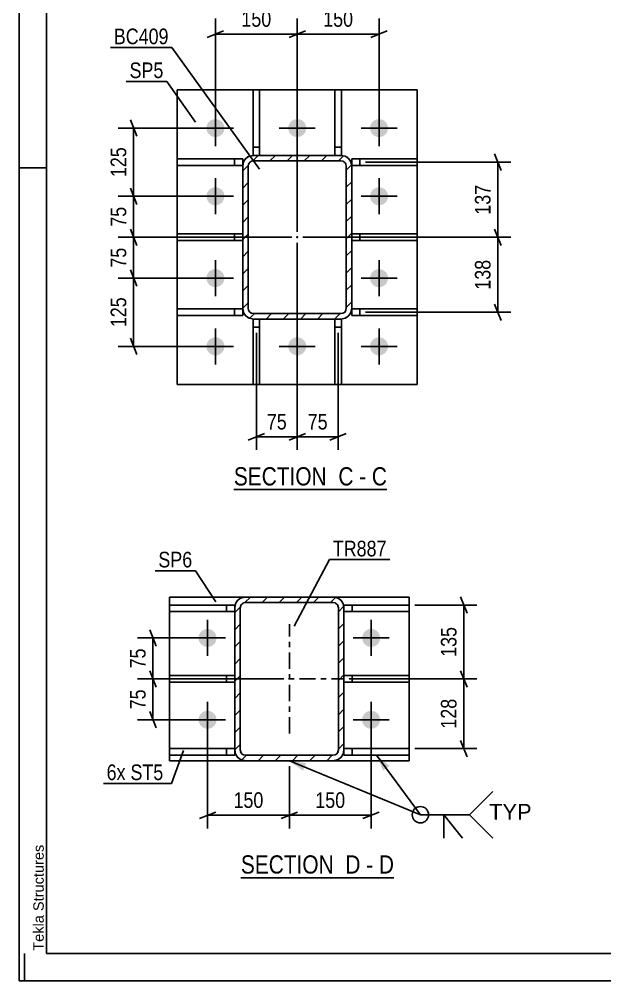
# Model space of a CAD drawing. Header units: millimetres. Extents: x -63 to 778, y -435 to 159.
# Drawn here: x -62.6 to 44.7, y -434.5 to -258.3 of the extents above; entities that cross this region are included whole.
import ezdxf

# ---------------------------------------------------------------- set-up
doc = ezdxf.new("R2010")
doc.units = ezdxf.units.MM
doc.linetypes.add('DXK_LINE_DOT2', pattern=[3.9198, 1.9599, -1.9599])
doc.linetypes.add('DXK_LINE_DOT3', pattern=[5.9187, 2.979, -0.9799, 0.9799, -0.9799])
doc.styles.add('Arial', font='ARIAL.TTF', dxfattribs={"height": 0.2})
doc.styles.add('Arial Narrow', font='ARIALN.TTF', dxfattribs={"height": 0.2})

# ---------------------------------------------------------------- blocks, each defined once
blk = doc.blocks.new('Unknown-570387995-1162')
at = {"color": 5, "linetype": 'Continuous'}
for p, q in [((-62.63, 159.5), (-62.63, -434.5)), ((-57.63, 154.5), (-57.63, -429.5)), ((-57.63, -285.5), (-62.63, -285.5)), ((-61.63, -434.5), (-61.63, -429.5)), ((-57.63, -429.5), (773.37, -429.5)), ((-62.63, -434.5), (778.37, -434.5))]:
    blk.add_line(p, q, dxfattribs=at)
at = {"color": 174, "linetype": 'Continuous', "style": 'Arial'}
blk.add_text('Tekla Structures', height=1.9102, rotation=90, dxfattribs=at).set_placement((-58.13, -429))
blk = doc.blocks.new('Unknown-570387995-14 - 3559')
at = {"color": 6, "linetype": 'Continuous'}
blk.add_line((-23.27, -344.48), (4.8, -344.48), dxfattribs=at)
at = {"color": 0, "linetype": 'Continuous'}
for points in [[(-5.16, -343.73), (-5.16, -340.23), (-23.27, -340.23), (-23.27, -343.73)], [(-1.34, -343.73), (-1.34, -340.23), (-4.11, -340.23), (-4.11, -343.73)], [(0.98, -343.73), (0.98, -340.23), (-0.29, -340.23), (-0.29, -343.73)], [(4.8, -343.73), (4.8, -340.23), (2.03, -340.23), (2.03, -343.73)]]:
    blk.add_wipeout(points, dxfattribs=at)
at = {"color": 7, "linetype": 'Continuous', "style": 'Arial Narrow'}
for s, p in [('SECTION ', (-23.27, -343.73)), ('C', (-4.11, -343.73)), ('C', (2.03, -343.73)), ('-', (-0.29, -343.73))]:
    blk.add_text(s, height=3.34, dxfattribs=at).set_placement(p)
blk = doc.blocks.new('Unknown-570387995-17 - 4972')
at = {"color": 6, "linetype": 'Continuous'}
blk.add_line((-21.98, -415.61), (6.09, -415.61), dxfattribs=at)
at = {"color": 0, "linetype": 'Continuous'}
for points in [[(-3.87, -414.86), (-3.87, -411.36), (-21.98, -411.36), (-21.98, -414.86)], [(-0.05, -414.86), (-0.05, -411.36), (-2.82, -411.36), (-2.82, -414.86)], [(2.27, -414.86), (2.27, -411.36), (1, -411.36), (1, -414.86)], [(6.09, -414.86), (6.09, -411.36), (3.32, -411.36), (3.32, -414.86)]]:
    blk.add_wipeout(points, dxfattribs=at)
at = {"color": 7, "linetype": 'Continuous', "style": 'Arial Narrow'}
for s, p in [('SECTION ', (-21.98, -414.86)), ('D', (-2.82, -414.86)), ('D', (3.32, -414.86)), ('-', (1, -414.86))]:
    blk.add_text(s, height=3.34, dxfattribs=at).set_placement(p)
blk = doc.blocks.new('Part-570387995-3648 - 3559')
at = {"color": 2, "linetype": 'Continuous'}
for p, q in [((10.35, -311.39), (-1.65, -311.39)), ((-1.65, -312.59), (-1.65, -311.39)), ((10.35, -311.39), (10.35, -312.59)), ((10.35, -312.59), (-1.65, -312.59))]:
    blk.add_line(p, q, dxfattribs=at)
at = {"color": 7, "linetype": 'DXK_LINE_DOT2'}
blk.add_line((-0.15, -312.59), (-0.15, -311.39), dxfattribs=at)
blk = doc.blocks.new('Bolt-570387995-3569 - 3559')
at = {"linetype": 'Continuous'}
for points in [[(-28.3, -278.24, -1), (-25, -278.24, -1)], [(-13.3, -278.24, -1), (-10, -278.24, -1)], [(1.7, -278.24, -1), (5, -278.24, -1)], [(-28.3, -290.74, -1), (-25, -290.74, -1)], [(1.7, -290.74, -1), (5, -290.74, -1)], [(-28.3, -305.74, -1), (-25, -305.74, -1)], [(1.7, -305.74, -1), (5, -305.74, -1)], [(-28.3, -318.24, -1), (-25, -318.24, -1)], [(-13.3, -318.24, -1), (-10, -318.24, -1)], [(1.7, -318.24, -1), (5, -318.24, -1)]]:
    blk.add_hatch(color=1, dxfattribs=at).paths.add_polyline_path(points)
at = {"color": 1, "linetype": 'Continuous'}
for p, q in [((-26.65, -281.54), (-26.65, -274.94)), ((-11.65, -281.54), (-11.65, -274.94)), ((3.35, -281.54), (3.35, -274.94)), ((-29.95, -278.24), (-23.35, -278.24)), ((-14.95, -278.24), (-8.35, -278.24)), ((0.05, -278.24), (6.65, -278.24)), ((-26.65, -294.04), (-26.65, -287.44)), ((3.35, -294.04), (3.35, -287.44)), ((-29.95, -290.74), (-23.35, -290.74)), ((0.05, -290.74), (6.65, -290.74)), ((-26.65, -309.04), (-26.65, -302.44)), ((3.35, -309.04), (3.35, -302.44)), ((-29.95, -305.74), (-23.35, -305.74)), ((0.05, -305.74), (6.65, -305.74)), ((-26.65, -321.54), (-26.65, -314.94)), ((-11.65, -321.54), (-11.65, -314.94)), ((3.35, -321.54), (3.35, -314.94)), ((-29.95, -318.24), (-23.35, -318.24)), ((-14.95, -318.24), (-8.35, -318.24)), ((0.05, -318.24), (6.65, -318.24))]:
    blk.add_line(p, q, dxfattribs=at)
blk = doc.blocks.new('Part-570387995-3599 - 3559')
at = {"color": 2, "linetype": 'Continuous'}
for p, q in [((-33.65, -325.24), (-33.65, -271.24)), ((-33.65, -271.24), (10.35, -271.24)), ((10.35, -325.24), (10.35, -271.24)), ((-33.65, -325.24), (10.35, -325.24))]:
    blk.add_line(p, q, dxfattribs=at)
blk = doc.blocks.new('Part-570387995-3663 - 3559')
at = {"color": 2, "linetype": 'Continuous'}
for p, q in [((-33.65, -312.59), (-33.65, -311.39)), ((-33.65, -311.39), (-21.65, -311.39)), ((-21.65, -312.59), (-21.65, -311.39)), ((-33.65, -312.59), (-21.65, -312.59))]:
    blk.add_line(p, q, dxfattribs=at)
at = {"color": 7, "linetype": 'DXK_LINE_DOT2'}
blk.add_line((-23.15, -312.59), (-23.15, -311.39), dxfattribs=at)
blk = doc.blocks.new('Part-570387995-3653 - 3559')
at = {"color": 2, "linetype": 'Continuous'}
for p, q in [((10.35, -283.89), (-1.65, -283.89)), ((-1.65, -285.09), (-1.65, -283.89)), ((10.35, -285.09), (-1.65, -285.09)), ((10.35, -283.89), (10.35, -285.09))]:
    blk.add_line(p, q, dxfattribs=at)
at = {"color": 7, "linetype": 'DXK_LINE_DOT2'}
blk.add_line((-0.15, -285.09), (-0.15, -283.89), dxfattribs=at)
blk = doc.blocks.new('Part-570387995-3658 - 3559')
at = {"color": 2, "linetype": 'Continuous'}
for p, q in [((10.35, -297.64), (-1.65, -297.64)), ((10.35, -297.64), (10.35, -298.84)), ((10.35, -298.84), (-1.65, -298.84))]:
    blk.add_line(p, q, dxfattribs=at)
at = {"color": 7, "linetype": 'DXK_LINE_DOT2'}
for p, q in [((-1.65, -298.84), (-1.65, -297.64)), ((-0.15, -298.84), (-0.15, -297.64))]:
    blk.add_line(p, q, dxfattribs=at)
blk = doc.blocks.new('Part-570387995-3668 - 3559')
at = {"color": 2, "linetype": 'Continuous'}
for p, q in [((-33.65, -285.09), (-33.65, -283.89)), ((-33.65, -283.89), (-21.65, -283.89)), ((-33.65, -285.09), (-21.65, -285.09)), ((-21.65, -285.09), (-21.65, -283.89))]:
    blk.add_line(p, q, dxfattribs=at)
at = {"color": 7, "linetype": 'DXK_LINE_DOT2'}
blk.add_line((-23.15, -285.09), (-23.15, -283.89), dxfattribs=at)
blk = doc.blocks.new('Part-570387995-3673 - 3559')
at = {"color": 2, "linetype": 'Continuous'}
for p, q in [((-33.65, -298.84), (-33.65, -297.64)), ((-33.65, -297.64), (-21.65, -297.64)), ((-33.65, -298.84), (-21.65, -298.84))]:
    blk.add_line(p, q, dxfattribs=at)
at = {"color": 7, "linetype": 'DXK_LINE_DOT2'}
for p, q in [((-23.15, -298.84), (-23.15, -297.64)), ((-21.65, -298.84), (-21.65, -297.64))]:
    blk.add_line(p, q, dxfattribs=at)
blk = doc.blocks.new('Part-570387995-3678 - 3559')
at = {"color": 2, "linetype": 'Continuous'}
for p, q in [((-19.75, -283.24), (-19.75, -271.24)), ((-19.75, -271.24), (-18.55, -271.24)), ((-18.55, -283.24), (-18.55, -271.24)), ((-19.75, -283.24), (-19.65, -283.24))]:
    blk.add_line(p, q, dxfattribs=at)
at = {"color": 7, "linetype": 'DXK_LINE_DOT2'}
for p, q in [((-19.75, -281.74), (-18.55, -281.74)), ((-19.65, -283.24), (-18.55, -283.24))]:
    blk.add_line(p, q, dxfattribs=at)
blk = doc.blocks.new('Part-570387995-3683 - 3559')
at = {"color": 2, "linetype": 'Continuous'}
for p, q in [((-4.75, -283.24), (-4.75, -271.24)), ((-4.75, -271.24), (-3.55, -271.24)), ((-3.55, -271.24), (-3.55, -283.24)), ((-3.55, -283.24), (-3.65, -283.24))]:
    blk.add_line(p, q, dxfattribs=at)
at = {"color": 7, "linetype": 'DXK_LINE_DOT2'}
for p, q in [((-4.75, -281.74), (-3.55, -281.74)), ((-3.65, -283.24), (-4.75, -283.24))]:
    blk.add_line(p, q, dxfattribs=at)
blk = doc.blocks.new('Part-570387995-3688 - 3559')
at = {"color": 2, "linetype": 'Continuous'}
for p, q in [((-19.75, -325.24), (-19.75, -313.24)), ((-19.75, -313.24), (-19.65, -313.24)), ((-18.55, -313.24), (-18.55, -325.24)), ((-18.55, -325.24), (-19.75, -325.24))]:
    blk.add_line(p, q, dxfattribs=at)
at = {"color": 7, "linetype": 'DXK_LINE_DOT2'}
for p, q in [((-19.75, -313.24), (-18.55, -313.24)), ((-19.75, -314.74), (-18.55, -314.74))]:
    blk.add_line(p, q, dxfattribs=at)
blk = doc.blocks.new('Part-570387995-3693 - 3559')
at = {"color": 2, "linetype": 'Continuous'}
for p, q in [((-4.75, -325.24), (-4.75, -313.24)), ((-3.65, -313.24), (-3.55, -313.24)), ((-3.55, -313.24), (-3.55, -325.24)), ((-3.55, -325.24), (-4.75, -325.24))]:
    blk.add_line(p, q, dxfattribs=at)
at = {"color": 7, "linetype": 'DXK_LINE_DOT2'}
for p, q in [((-3.55, -313.24), (-4.75, -313.24)), ((-4.75, -314.74), (-3.55, -314.74))]:
    blk.add_line(p, q, dxfattribs=at)
blk = doc.blocks.new('Part-570387995-3714 - 3559')
at = {"linetype": 'Continuous'}
h = blk.add_hatch(dxfattribs=at)
h.set_pattern_fill('', scale=0.7, style=0, pattern_type=0)
h.set_pattern_definition([(45, (-21.651, -311.2396), (-1.57154, 1.57154), [])])
h.paths.add_polyline_path([(-21.65, -285.24), (-21.65, -311.24), (-21.5, -312), (-21.07, -312.65), (-20.42, -313.09), (-19.65, -313.24), (-3.65, -313.24), (-2.89, -313.09), (-2.24, -312.65), (-1.8, -312), (-1.65, -311.24), (-1.65, -285.24), (-1.8, -284.47), (-2.24, -283.83), (-2.89, -283.39), (-3.65, -283.24), (-19.65, -283.24), (-20.42, -283.39), (-21.07, -283.83), (-21.5, -284.47)])
h.paths.add_polyline_path([(-20.36, -284.53), (-20.03, -284.32), (-19.65, -284.24), (-3.65, -284.24), (-3.27, -284.32), (-2.94, -284.53), (-2.73, -284.86), (-2.65, -285.24), (-2.65, -311.24), (-2.73, -311.62), (-2.94, -311.95), (-3.27, -312.16), (-3.65, -312.24), (-19.65, -312.24), (-20.03, -312.16), (-20.36, -311.95), (-20.57, -311.62), (-20.65, -311.24), (-20.65, -285.24), (-20.57, -284.86)])
blk.add_hatch(color=30, dxfattribs=at).paths.add_polyline_path([(-11.65, -298.34, -1), (-11.65, -298.14, -1)])
at = {"color": 7, "linetype": 'DXK_LINE_DOT2'}
for p, q in [((-20.42, -283.39), (-19.65, -283.24)), ((-19.65, -283.24), (-3.65, -283.24)), ((-3.65, -283.24), (-2.89, -283.39)), ((-21.65, -285.24), (-21.5, -284.47)), ((-21.65, -311.24), (-21.65, -285.24)), ((-20.57, -284.86), (-20.65, -285.24)), ((-20.65, -311.24), (-20.65, -285.24)), ((-19.65, -284.24), (-20.03, -284.32)), ((-19.65, -284.24), (-3.65, -284.24)), ((-3.27, -284.32), (-3.65, -284.24)), ((-2.65, -285.24), (-2.73, -284.86)), ((-2.65, -311.24), (-2.65, -285.24)), ((-1.8, -284.47), (-1.65, -285.24)), ((-1.65, -311.24), (-1.65, -285.24)), ((-21.5, -312), (-21.65, -311.24)), ((-20.65, -311.24), (-20.57, -311.62)), ((-2.73, -311.62), (-2.65, -311.24)), ((-1.65, -311.24), (-1.8, -312)), ((-19.65, -313.24), (-20.42, -313.09)), ((-20.03, -312.16), (-19.65, -312.24)), ((-19.65, -312.24), (-3.65, -312.24)), ((-19.65, -313.24), (-3.65, -313.24)), ((-3.65, -312.24), (-3.27, -312.16)), ((-2.89, -313.09), (-3.65, -313.24))]:
    blk.add_line(p, q, dxfattribs=at)
at = {"color": 2, "linetype": 'Continuous'}
for p, q in [((-19.65, -283.24), (-20.42, -283.39)), ((-19.65, -283.24), (-3.65, -283.24)), ((-2.89, -283.39), (-3.65, -283.24)), ((-21.5, -284.47), (-21.65, -285.24)), ((-21.65, -311.24), (-21.65, -285.24)), ((-20.65, -285.24), (-20.57, -284.86)), ((-20.65, -311.24), (-20.65, -285.24)), ((-20.03, -284.32), (-19.65, -284.24)), ((-19.65, -284.24), (-3.65, -284.24)), ((-3.65, -284.24), (-3.27, -284.32)), ((-2.73, -284.86), (-2.65, -285.24)), ((-2.65, -311.24), (-2.65, -285.24)), ((-1.65, -285.24), (-1.8, -284.47)), ((-1.65, -311.24), (-1.65, -285.24)), ((-21.65, -311.24), (-21.5, -312)), ((-20.57, -311.62), (-20.65, -311.24)), ((-2.65, -311.24), (-2.73, -311.62)), ((-1.8, -312), (-1.65, -311.24)), ((-20.42, -313.09), (-19.65, -313.24)), ((-19.65, -312.24), (-20.03, -312.16)), ((-19.65, -312.24), (-3.65, -312.24)), ((-19.65, -313.24), (-3.65, -313.24)), ((-3.27, -312.16), (-3.65, -312.24)), ((-3.65, -313.24), (-2.89, -313.09))]:
    blk.add_line(p, q, dxfattribs=at)
at = {"color": 30, "linetype": 'DXK_LINE_DOT3'}
blk.add_line((-11.65, -298.24), (-11.65, -298.24), dxfattribs=at)
at = {"color": 30, "linetype": 'Continuous'}
blk.add_circle((-11.65, -298.24), 0.1, dxfattribs=at)
at = {"color": 7, "linetype": 'DXK_LINE_DOT2'}
for centre, radius, start, end in [((-19.65, -285.24), 2, 112.5, 157.5), ((-3.65, -285.24), 2, 22.5, 67.5), ((-19.65, -285.24), 1, 112.5, 157.5), ((-3.65, -285.24), 1, 22.5, 67.5), ((-19.65, -311.24), 1, 202.5, 247.5), ((-3.65, -311.24), 1, 292.5, 337.5), ((-19.65, -311.24), 2, 202.5, 247.5), ((-3.65, -311.24), 2, 292.5, 337.5)]:
    blk.add_arc(centre, radius, start, end, dxfattribs=at)
at = {"color": 2, "linetype": 'Continuous'}
for centre, radius, start, end in [((-19.65, -285.24), 2, 112.5, 157.5), ((-3.65, -285.24), 2, 22.5, 67.5), ((-19.65, -285.24), 1, 112.5, 157.5), ((-3.65, -285.24), 1, 22.5, 67.5), ((-19.65, -311.24), 1, 202.5, 247.5), ((-3.65, -311.24), 1, 292.5, 337.5), ((-19.65, -311.24), 2, 202.5, 247.5), ((-3.65, -311.24), 2, 292.5, 337.5)]:
    blk.add_arc(centre, radius, start, end, dxfattribs=at)
blk = doc.blocks.new('Part-570387995-5056 - 4972')
at = {"color": 2, "linetype": 'Continuous'}
for p, q in [((-3.1, -393.15), (-3.1, -391.95)), ((-3.1, -391.95), (8.9, -391.95)), ((8.9, -393.15), (8.9, -391.95)), ((-3.1, -393.15), (8.9, -393.15))]:
    blk.add_line(p, q, dxfattribs=at)
at = {"color": 7, "linetype": 'DXK_LINE_DOT2'}
blk.add_line((-1.6, -393.15), (-1.6, -391.95), dxfattribs=at)
blk = doc.blocks.new('Part-570387995-5071 - 4972')
at = {"color": 2, "linetype": 'Continuous'}
for p, q in [((-23.1, -391.95), (-35.1, -391.95)), ((-35.1, -391.95), (-35.1, -393.15)), ((-23.1, -391.95), (-23.1, -393.15)), ((-23.1, -393.15), (-35.1, -393.15))]:
    blk.add_line(p, q, dxfattribs=at)
at = {"color": 7, "linetype": 'DXK_LINE_DOT2'}
blk.add_line((-24.6, -393.15), (-24.6, -391.95), dxfattribs=at)
blk = doc.blocks.new('Part-570387995-5087 - 4972')
at = {"linetype": 'Continuous'}
h = blk.add_hatch(dxfattribs=at)
h.set_pattern_fill('', scale=0.7, style=0, pattern_type=0)
h.set_pattern_definition([(45, (-23.099, -392.1778), (-1.57154, 1.57154), [])])
h.paths.add_polyline_path([(-23.1, -366.18), (-23.1, -392.18), (-22.95, -392.94), (-22.51, -393.59), (-21.86, -394.03), (-21.1, -394.18), (-5.1, -394.18), (-4.33, -394.03), (-3.68, -393.59), (-3.25, -392.94), (-3.1, -392.18), (-3.1, -366.18), (-3.25, -365.41), (-3.68, -364.76), (-4.33, -364.33), (-5.1, -364.18), (-21.1, -364.18), (-21.86, -364.33), (-22.51, -364.76), (-22.95, -365.41)])
h.paths.add_polyline_path([(-21.81, -365.47), (-21.48, -365.25), (-21.1, -365.18), (-5.1, -365.18), (-4.72, -365.25), (-4.39, -365.47), (-4.18, -365.8), (-4.1, -366.18), (-4.1, -392.18), (-4.18, -392.56), (-4.39, -392.88), (-4.72, -393.1), (-5.1, -393.18), (-21.1, -393.18), (-21.48, -393.1), (-21.81, -392.88), (-22.02, -392.56), (-22.1, -392.18), (-22.1, -366.18), (-22.02, -365.8)])
at = {"color": 7, "linetype": 'DXK_LINE_DOT2'}
for p, q in [((-21.86, -364.33), (-21.1, -364.18)), ((-21.1, -364.18), (-5.1, -364.18)), ((-5.1, -364.18), (-4.33, -364.33)), ((-23.1, -366.18), (-22.95, -365.41)), ((-23.1, -392.18), (-23.1, -366.18)), ((-22.02, -365.8), (-22.1, -366.18)), ((-22.1, -392.18), (-22.1, -366.18)), ((-21.1, -365.18), (-21.48, -365.25)), ((-21.1, -365.18), (-5.1, -365.18)), ((-4.72, -365.25), (-5.1, -365.18)), ((-4.1, -366.18), (-4.18, -365.8)), ((-4.1, -392.18), (-4.1, -366.18)), ((-3.25, -365.41), (-3.1, -366.18)), ((-3.1, -392.18), (-3.1, -366.18)), ((-22.95, -392.94), (-23.1, -392.18)), ((-22.1, -392.18), (-22.02, -392.56)), ((-4.18, -392.56), (-4.1, -392.18)), ((-3.1, -392.18), (-3.25, -392.94)), ((-21.1, -394.18), (-21.86, -394.03)), ((-21.48, -393.1), (-21.1, -393.18)), ((-21.1, -393.18), (-5.1, -393.18)), ((-21.1, -394.18), (-5.1, -394.18)), ((-5.1, -393.18), (-4.72, -393.1)), ((-4.33, -394.03), (-5.1, -394.18))]:
    blk.add_line(p, q, dxfattribs=at)
at = {"color": 2, "linetype": 'Continuous'}
for p, q in [((-21.1, -364.18), (-21.86, -364.33)), ((-21.1, -364.18), (-5.1, -364.18)), ((-4.33, -364.33), (-5.1, -364.18)), ((-22.95, -365.41), (-23.1, -366.18)), ((-23.1, -392.18), (-23.1, -366.18)), ((-22.1, -366.18), (-22.02, -365.8)), ((-22.1, -392.18), (-22.1, -366.18)), ((-21.48, -365.25), (-21.1, -365.18)), ((-21.1, -365.18), (-5.1, -365.18)), ((-5.1, -365.18), (-4.72, -365.25)), ((-4.18, -365.8), (-4.1, -366.18)), ((-4.1, -392.18), (-4.1, -366.18)), ((-3.1, -366.18), (-3.25, -365.41)), ((-3.1, -392.18), (-3.1, -366.18)), ((-23.1, -392.18), (-22.95, -392.94)), ((-22.02, -392.56), (-22.1, -392.18)), ((-4.1, -392.18), (-4.18, -392.56)), ((-3.25, -392.94), (-3.1, -392.18)), ((-21.86, -394.03), (-21.1, -394.18)), ((-21.1, -393.18), (-21.48, -393.1)), ((-21.1, -393.18), (-5.1, -393.18)), ((-21.1, -394.18), (-5.1, -394.18)), ((-4.72, -393.1), (-5.1, -393.18)), ((-5.1, -394.18), (-4.33, -394.03))]:
    blk.add_line(p, q, dxfattribs=at)
at = {"color": 7, "linetype": 'DXK_LINE_DOT3'}
for p, q in [((-13.1, -389.18), (-13.1, -369.18)), ((-23.1, -379.18), (-3.1, -379.18))]:
    blk.add_line(p, q, dxfattribs=at)
at = {"color": 7, "linetype": 'DXK_LINE_DOT2'}
for centre, radius, start, end in [((-21.1, -366.18), 2, 112.5, 157.5), ((-5.1, -366.18), 2, 22.5, 67.5), ((-21.1, -366.18), 1, 112.5, 157.5), ((-5.1, -366.18), 1, 22.5, 67.5), ((-21.1, -392.18), 2, 202.5, 247.5), ((-21.1, -392.18), 1, 202.5, 247.5), ((-5.1, -392.18), 1, 292.5, 337.5), ((-5.1, -392.18), 2, 292.5, 337.5)]:
    blk.add_arc(centre, radius, start, end, dxfattribs=at)
at = {"color": 2, "linetype": 'Continuous'}
for centre, radius, start, end in [((-21.1, -366.18), 2, 112.5, 157.5), ((-5.1, -366.18), 2, 22.5, 67.5), ((-21.1, -366.18), 1, 112.5, 157.5), ((-5.1, -366.18), 1, 22.5, 67.5), ((-21.1, -392.18), 2, 202.5, 247.5), ((-21.1, -392.18), 1, 202.5, 247.5), ((-5.1, -392.18), 1, 292.5, 337.5), ((-5.1, -392.18), 2, 292.5, 337.5)]:
    blk.add_arc(centre, radius, start, end, dxfattribs=at)
blk = doc.blocks.new('Part-570387995-5061 - 4972')
at = {"color": 2, "linetype": 'Continuous'}
for p, q in [((-3.1, -366.85), (-3.1, -365.65)), ((-3.1, -365.65), (8.9, -365.65)), ((8.9, -366.85), (8.9, -365.65)), ((-3.1, -366.85), (8.9, -366.85))]:
    blk.add_line(p, q, dxfattribs=at)
at = {"color": 7, "linetype": 'DXK_LINE_DOT2'}
blk.add_line((-1.6, -366.85), (-1.6, -365.65), dxfattribs=at)
blk = doc.blocks.new('Part-570387995-5041 - 4972')
at = {"color": 2, "linetype": 'Continuous'}
for p, q in [((-35.1, -394.18), (-35.1, -364.18)), ((-35.1, -364.18), (-21.1, -364.18)), ((8.9, -364.18), (-5.1, -364.18)), ((8.9, -394.18), (8.9, -364.18)), ((-35.1, -394.18), (-21.1, -394.18)), ((8.9, -394.18), (-5.1, -394.18))]:
    blk.add_line(p, q, dxfattribs=at)
at = {"color": 7, "linetype": 'DXK_LINE_DOT2'}
for p, q in [((-21.1, -364.18), (-5.1, -364.18)), ((-21.1, -394.18), (-5.1, -394.18))]:
    blk.add_line(p, q, dxfattribs=at)
blk = doc.blocks.new('Part-570387995-5066 - 4972')
at = {"color": 2, "linetype": 'Continuous'}
for p, q in [((-3.1, -379.78), (-3.1, -378.58)), ((-3.1, -378.58), (8.9, -378.58)), ((8.9, -379.78), (8.9, -378.58)), ((-3.1, -379.78), (8.9, -379.78))]:
    blk.add_line(p, q, dxfattribs=at)
at = {"color": 7, "linetype": 'DXK_LINE_DOT2'}
blk.add_line((-1.6, -379.78), (-1.6, -378.58), dxfattribs=at)
blk = doc.blocks.new('Part-570387995-5076 - 4972')
at = {"color": 2, "linetype": 'Continuous'}
for p, q in [((-23.1, -365.65), (-35.1, -365.65)), ((-35.1, -365.65), (-35.1, -366.85)), ((-23.1, -365.65), (-23.1, -366.85)), ((-23.1, -366.85), (-35.1, -366.85))]:
    blk.add_line(p, q, dxfattribs=at)
at = {"color": 7, "linetype": 'DXK_LINE_DOT2'}
blk.add_line((-24.6, -366.85), (-24.6, -365.65), dxfattribs=at)
blk = doc.blocks.new('Part-570387995-5081 - 4972')
at = {"color": 2, "linetype": 'Continuous'}
for p, q in [((-23.1, -378.58), (-35.1, -378.58)), ((-35.1, -378.58), (-35.1, -379.78)), ((-23.1, -378.58), (-23.1, -379.78)), ((-23.1, -379.78), (-35.1, -379.78))]:
    blk.add_line(p, q, dxfattribs=at)
at = {"color": 7, "linetype": 'DXK_LINE_DOT2'}
blk.add_line((-24.6, -379.78), (-24.6, -378.58), dxfattribs=at)
blk = doc.blocks.new('Bolt-570387995-5100 - 4972')
at = {"linetype": 'Continuous'}
for points in [[(-29.75, -371.68, -1), (-26.45, -371.68, -1)], [(0.25, -371.68, -1), (3.55, -371.68, -1)], [(-29.75, -386.68, -1), (-26.45, -386.68, -1)], [(0.25, -386.68, -1), (3.55, -386.68, -1)]]:
    blk.add_hatch(color=1, dxfattribs=at).paths.add_polyline_path(points)
at = {"color": 1, "linetype": 'Continuous'}
for p, q in [((-28.1, -374.98), (-28.1, -368.38)), ((1.9, -374.98), (1.9, -368.38)), ((-31.4, -371.68), (-24.8, -371.68)), ((-1.4, -371.68), (5.2, -371.68)), ((-28.1, -389.98), (-28.1, -383.38)), ((1.9, -389.98), (1.9, -383.38)), ((-31.4, -386.68), (-24.8, -386.68)), ((-1.4, -386.68), (5.2, -386.68))]:
    blk.add_line(p, q, dxfattribs=at)
blk = doc.blocks.new('StraightDimension-570387995-15062 - 3559')
at = {"color": 7, "linetype": 'Continuous'}
for p, q in [((-42.25, -296.74), (-41.05, -299.74)), ((-12.65, -298.24), (-44.5, -298.24)), ((-41.65, -305.74), (-41.65, -298.24)), ((-41.05, -307.24), (-42.25, -304.24)), ((-27.65, -305.74), (-44.5, -305.74))]:
    blk.add_line(p, q, dxfattribs=at)
at = {"color": 0}
blk.add_wipeout([(-42.4, -299.56), (-46.6, -299.56), (-46.6, -304.42), (-42.4, -304.42)], dxfattribs=at)
at = {"color": 3, "style": 'Arial Narrow'}
blk.add_text('75', height=2.863, rotation=90.0002, dxfattribs=at).set_placement((-43, -303.82))
blk = doc.blocks.new('StraightDimension-570387995-3734 - 3559')
at = {"color": 7, "linetype": 'Continuous'}
for p, q in [((-11.65, -297.24), (-11.65, -258.17)), ((3.35, -277.24), (3.35, -258.17)), ((-10.15, -260.42), (-13.15, -261.62)), ((1.85, -261.62), (4.85, -260.42)), ((-11.65, -261.02), (3.35, -261.02))]:
    blk.add_line(p, q, dxfattribs=at)
at = {"color": 0}
blk.add_wipeout([(-0.81, -260.27), (-0.81, -256.07), (-7.49, -256.07), (-7.49, -260.27)], dxfattribs=at)
at = {"color": 3, "style": 'Arial Narrow'}
blk.add_text('150', height=2.863, dxfattribs=at).set_placement((-6.89, -259.67))
blk = doc.blocks.new('StraightDimension-570387995-3735 - 3559')
at = {"color": 7, "linetype": 'Continuous'}
for p, q in [((-26.65, -277.24), (-26.65, -258.17)), ((-11.65, -297.24), (-11.65, -258.17)), ((-25.15, -260.42), (-28.15, -261.62)), ((-13.15, -261.62), (-10.15, -260.42)), ((-26.65, -261.02), (-11.65, -261.02))]:
    blk.add_line(p, q, dxfattribs=at)
at = {"color": 0}
blk.add_wipeout([(-15.81, -260.27), (-15.81, -256.07), (-22.49, -256.07), (-22.49, -260.27)], dxfattribs=at)
at = {"color": 3, "style": 'Arial Narrow'}
blk.add_text('150', height=2.863, dxfattribs=at).set_placement((-21.89, -259.67))
blk = doc.blocks.new('StraightDimension-570387995-3815 - 3559')
at = {"color": 7, "linetype": 'Continuous'}
for p, q in [((25.74, -285.99), (24.54, -282.99)), ((0.85, -284.49), (27.54, -284.49)), ((25.14, -298.24), (25.14, -284.49)), ((24.54, -296.74), (25.74, -299.74)), ((-10.65, -298.24), (27.54, -298.24))]:
    blk.add_line(p, q, dxfattribs=at)
at = {"color": 0}
blk.add_wipeout([(24.39, -288.02), (20.19, -288.02), (20.19, -294.71), (24.39, -294.71)], dxfattribs=at)
at = {"color": 3, "style": 'Arial Narrow'}
blk.add_text('137', height=2.863, rotation=90.0002, dxfattribs=at).set_placement((23.79, -294.11))
blk = doc.blocks.new('StraightDimension-570387995-3825 - 3559')
at = {"color": 7, "linetype": 'Continuous'}
for p, q in [((25.74, -299.74), (24.54, -296.74)), ((-10.65, -298.24), (27.54, -298.24)), ((25.14, -311.99), (25.14, -298.24)), ((24.54, -310.49), (25.74, -313.49)), ((0.85, -311.99), (27.54, -311.99))]:
    blk.add_line(p, q, dxfattribs=at)
at = {"color": 0}
blk.add_wipeout([(24.39, -301.77), (20.19, -301.77), (20.19, -308.46), (24.39, -308.46)], dxfattribs=at)
at = {"color": 3, "style": 'Arial Narrow'}
blk.add_text('138', height=2.863, rotation=90.0002, dxfattribs=at).set_placement((23.79, -307.86))
blk = doc.blocks.new('StraightDimension-570387995-15060 - 3559')
at = {"color": 7, "linetype": 'Continuous'}
for p, q in [((-27.65, -278.24), (-44.5, -278.24)), ((-42.25, -276.74), (-41.05, -279.74)), ((-41.65, -290.74), (-41.65, -278.24)), ((-27.65, -290.74), (-44.5, -290.74)), ((-41.05, -292.24), (-42.25, -289.24))]:
    blk.add_line(p, q, dxfattribs=at)
at = {"color": 0}
blk.add_wipeout([(-42.4, -281.15), (-46.6, -281.15), (-46.6, -287.83), (-42.4, -287.83)], dxfattribs=at)
at = {"color": 3, "style": 'Arial Narrow'}
blk.add_text('125', height=2.863, rotation=90.0002, dxfattribs=at).set_placement((-43, -287.23))
blk = doc.blocks.new('StraightDimension-570387995-15061 - 3559')
at = {"color": 7, "linetype": 'Continuous'}
for p, q in [((-27.65, -290.74), (-44.5, -290.74)), ((-42.25, -289.24), (-41.05, -292.24)), ((-41.65, -298.24), (-41.65, -290.74)), ((-41.05, -299.74), (-42.25, -296.74)), ((-12.65, -298.24), (-44.5, -298.24))]:
    blk.add_line(p, q, dxfattribs=at)
at = {"color": 0}
blk.add_wipeout([(-42.4, -292.06), (-46.6, -292.06), (-46.6, -296.92), (-42.4, -296.92)], dxfattribs=at)
at = {"color": 3, "style": 'Arial Narrow'}
blk.add_text('75', height=2.863, rotation=90.0002, dxfattribs=at).set_placement((-43, -296.32))
blk = doc.blocks.new('StraightDimension-570387995-15063 - 3559')
at = {"color": 7, "linetype": 'Continuous'}
for p, q in [((-42.25, -304.24), (-41.05, -307.24)), ((-27.65, -305.74), (-44.5, -305.74)), ((-41.65, -318.24), (-41.65, -305.74)), ((-41.05, -319.74), (-42.25, -316.74)), ((-27.65, -318.24), (-44.5, -318.24))]:
    blk.add_line(p, q, dxfattribs=at)
at = {"color": 0}
blk.add_wipeout([(-42.4, -308.65), (-46.6, -308.65), (-46.6, -315.33), (-42.4, -315.33)], dxfattribs=at)
at = {"color": 3, "style": 'Arial Narrow'}
blk.add_text('125', height=2.863, rotation=90.0002, dxfattribs=at).set_placement((-43, -314.73))
blk = doc.blocks.new('StraightDimension-570387995-15125 - 3559')
at = {"color": 7, "linetype": 'Continuous'}
for p, q in [((-11.65, -299.24), (-11.65, -337.23)), ((-4.15, -315.74), (-4.15, -337.23)), ((-13.15, -335.43), (-10.15, -334.23)), ((-2.65, -334.23), (-5.65, -335.43)), ((-11.65, -334.83), (-4.15, -334.83))]:
    blk.add_line(p, q, dxfattribs=at)
at = {"color": 0}
blk.add_wipeout([(-5.47, -334.08), (-5.47, -329.88), (-10.33, -329.88), (-10.33, -334.08)], dxfattribs=at)
at = {"color": 3, "style": 'Arial Narrow'}
blk.add_text('75', height=2.863, dxfattribs=at).set_placement((-9.73, -333.48))
blk = doc.blocks.new('StraightDimension-570387995-15126 - 3559')
at = {"color": 7, "linetype": 'Continuous'}
for p, q in [((-11.65, -299.24), (-11.65, -337.23)), ((-19.15, -315.74), (-19.15, -337.23)), ((-20.65, -335.43), (-17.65, -334.23)), ((-10.15, -334.23), (-13.15, -335.43)), ((-19.15, -334.83), (-11.65, -334.83))]:
    blk.add_line(p, q, dxfattribs=at)
at = {"color": 0}
blk.add_wipeout([(-12.97, -334.08), (-12.97, -329.88), (-17.83, -329.88), (-17.83, -334.08)], dxfattribs=at)
at = {"color": 3, "style": 'Arial Narrow'}
blk.add_text('75', height=2.863, dxfattribs=at).set_placement((-17.23, -333.48))
blk = doc.blocks.new('StraightDimension-570387995-11095 - 4972')
at = {"color": 7, "linetype": 'Continuous'}
for p, q in [((19.5, -380.68), (18.3, -377.68)), ((-2.1, -379.18), (21.3, -379.18)), ((18.9, -391.95), (18.9, -379.18)), ((18.3, -390.45), (19.5, -393.45)), ((9.9, -391.95), (21.3, -391.95))]:
    blk.add_line(p, q, dxfattribs=at)
at = {"color": 0}
blk.add_wipeout([(18.15, -382.22), (13.95, -382.22), (13.95, -388.9), (18.15, -388.9)], dxfattribs=at)
at = {"color": 3, "style": 'Arial Narrow'}
blk.add_text('128', height=2.863, rotation=90.0002, dxfattribs=at).set_placement((17.55, -388.3))
blk = doc.blocks.new('StraightDimension-570387995-5136 - 4972')
at = {"color": 7, "linetype": 'Continuous'}
for p, q in [((-29.1, -371.68), (-40.95, -371.68)), ((-38.7, -370.18), (-37.5, -373.18)), ((-38.1, -379.18), (-38.1, -371.68)), ((-37.5, -380.68), (-38.7, -377.68)), ((-14.1, -379.18), (-40.95, -379.18))]:
    blk.add_line(p, q, dxfattribs=at)
at = {"color": 0}
blk.add_wipeout([(-38.85, -373), (-43.05, -373), (-43.05, -377.86), (-38.85, -377.86)], dxfattribs=at)
at = {"color": 3, "style": 'Arial Narrow'}
blk.add_text('75', height=2.863, rotation=90.0002, dxfattribs=at).set_placement((-39.45, -377.26))
blk = doc.blocks.new('StraightDimension-570387995-11136 - 4972')
at = {"color": 7, "linetype": 'Continuous'}
for p, q in [((-28.1, -387.68), (-28.1, -406.58)), ((-13.1, -395.18), (-13.1, -406.58)), ((-26.6, -403.58), (-29.6, -404.78)), ((-28.1, -404.18), (-13.1, -404.18)), ((-14.6, -404.78), (-11.6, -403.58))]:
    blk.add_line(p, q, dxfattribs=at)
at = {"color": 0}
blk.add_wipeout([(-17.26, -403.43), (-17.26, -399.23), (-23.94, -399.23), (-23.94, -403.43)], dxfattribs=at)
at = {"color": 3, "style": 'Arial Narrow'}
blk.add_text('150', height=2.863, dxfattribs=at).set_placement((-23.34, -402.83))
blk = doc.blocks.new('StraightDimension-570387995-5128 - 4972')
at = {"color": 7, "linetype": 'Continuous'}
for p, q in [((-38.7, -377.68), (-37.5, -380.68)), ((-14.1, -379.18), (-40.95, -379.18)), ((-38.1, -386.68), (-38.1, -379.18)), ((-37.5, -388.18), (-38.7, -385.18)), ((-29.1, -386.68), (-40.95, -386.68))]:
    blk.add_line(p, q, dxfattribs=at)
at = {"color": 0}
blk.add_wipeout([(-38.85, -380.5), (-43.05, -380.5), (-43.05, -385.36), (-38.85, -385.36)], dxfattribs=at)
at = {"color": 3, "style": 'Arial Narrow'}
blk.add_text('75', height=2.863, rotation=90.0002, dxfattribs=at).set_placement((-39.45, -384.76))
blk = doc.blocks.new('StraightDimension-570387995-11094 - 4972')
at = {"color": 7, "linetype": 'Continuous'}
for p, q in [((19.5, -367.15), (18.3, -364.15)), ((9.9, -365.65), (21.3, -365.65)), ((18.9, -379.18), (18.9, -365.65)), ((18.3, -377.68), (19.5, -380.68)), ((-2.1, -379.18), (21.3, -379.18))]:
    blk.add_line(p, q, dxfattribs=at)
at = {"color": 0}
blk.add_wipeout([(18.15, -369.07), (13.95, -369.07), (13.95, -375.75), (18.15, -375.75)], dxfattribs=at)
at = {"color": 3, "style": 'Arial Narrow'}
blk.add_text('135', height=2.863, rotation=90.0002, dxfattribs=at).set_placement((17.55, -375.15))
blk = doc.blocks.new('StraightDimension-570387995-11135 - 4972')
at = {"color": 7, "linetype": 'Continuous'}
for p, q in [((1.9, -387.68), (1.9, -406.58)), ((-13.1, -395.18), (-13.1, -406.58)), ((-11.6, -403.58), (-14.6, -404.78)), ((-13.1, -404.18), (1.9, -404.18)), ((0.4, -404.78), (3.4, -403.58))]:
    blk.add_line(p, q, dxfattribs=at)
at = {"color": 0}
blk.add_wipeout([(-2.26, -403.43), (-2.26, -399.23), (-8.94, -399.23), (-8.94, -403.43)], dxfattribs=at)
at = {"color": 3, "style": 'Arial Narrow'}
blk.add_text('150', height=2.863, dxfattribs=at).set_placement((-8.34, -402.83))
blk = doc.blocks.new('Mark-570387995-3595 - 3559')
at = {"color": 0}
blk.add_wipeout([(-36.19, -269.08), (-36.19, -266.08), (-42.4, -266.08), (-42.4, -269.08)], dxfattribs=at)
blk.add_wipeout([(-36.19, -269.08), (-36.19, -266.08), (-42.4, -266.08), (-42.4, -269.08)], dxfattribs=at)
at = {"color": 30, "linetype": 'Continuous'}
for p in [(-43, -269.68), (-30.33, -277.18)]:
    blk.add_line(p, (-35.59, -269.68), dxfattribs=at)
at = {"color": 3, "style": 'Arial Narrow'}
blk.add_text('SP5', height=2.863, dxfattribs=at).set_placement((-42.4, -269.08))
blk = doc.blocks.new('Mark-570387995-3710 - 3559')
at = {"color": 0}
blk.add_wipeout([(-35.24, -262.87), (-35.24, -259.87), (-45.28, -259.87), (-45.28, -262.87)], dxfattribs=at)
blk.add_wipeout([(-35.24, -262.87), (-35.24, -259.87), (-45.28, -259.87), (-45.28, -262.87)], dxfattribs=at)
at = {"color": 30, "linetype": 'Continuous'}
for p in [(-45.88, -263.47), (-18.54, -285.75)]:
    blk.add_line(p, (-34.64, -263.47), dxfattribs=at)
at = {"color": 3, "style": 'Arial Narrow'}
blk.add_text('BC409', height=2.863, dxfattribs=at).set_placement((-45.28, -262.87))
blk = doc.blocks.new('Mark-570387995-5037 - 4972')
at = {"color": 0}
blk.add_wipeout([(-30.9, -358.75), (-30.9, -355.75), (-37.11, -355.75), (-37.11, -358.75)], dxfattribs=at)
blk.add_wipeout([(-30.9, -358.75), (-30.9, -355.75), (-37.11, -355.75), (-37.11, -358.75)], dxfattribs=at)
at = {"color": 30, "linetype": 'Continuous'}
for p in [(-37.71, -359.35), (-26.6, -365.04)]:
    blk.add_line(p, (-30.3, -359.35), dxfattribs=at)
at = {"color": 3, "style": 'Arial Narrow'}
blk.add_text('SP6', height=2.863, dxfattribs=at).set_placement((-37.11, -358.75))
blk = doc.blocks.new('Mark-570387995-5083 - 4972')
at = {"color": 0}
blk.add_wipeout([(4.73, -356.73), (4.73, -353.73), (-5.13, -353.73), (-5.13, -356.73)], dxfattribs=at)
blk.add_wipeout([(4.73, -356.73), (4.73, -353.73), (-5.13, -353.73), (-5.13, -356.73)], dxfattribs=at)
at = {"color": 30, "linetype": 'Continuous'}
for p, q in [((-12.21, -369.55), (-5.73, -357.33)), ((-5.73, -357.33), (5.33, -357.33))]:
    blk.add_line(p, q, dxfattribs=at)
at = {"color": 3, "style": 'Arial Narrow'}
blk.add_text('TR887', height=2.863, dxfattribs=at).set_placement((-5.13, -356.73))
blk = doc.blocks.new('WeldMark-570387995-5157 - 4972')
at = {"linetype": 'Continuous'}
for points in [[(-10.61, -396.01), (-13.1, -394.18), (-10.04, -394.63)], [(4.08, -396.01), (2.9, -393.15), (5.28, -395.12)]]:
    blk.add_hatch(color=30, dxfattribs=at).paths.add_polyline_path(points)
at = {"color": 30, "linetype": 'Continuous'}
for p, q in [((-13.1, -394.18), (10.94, -404.07)), ((2.9, -393.15), (10.94, -404.07)), ((10.94, -404.07), (19.94, -404.07))]:
    blk.add_line(p, q, dxfattribs=at)
at = {"color": 3, "linetype": 'Continuous'}
for q in [(18.66, -408.36), (15.23, -408.36)]:
    blk.add_line((15.23, -404.07), q, dxfattribs=at)
for start, end in [(90, 270), (270, 90)]:
    blk.add_arc((10.94, -404.07), 1.5, start, end, dxfattribs=at)
at = {"color": 0, "linetype": 'Continuous'}
blk.add_wipeout([(31.32, -404.97), (31.32, -401.97), (23.54, -401.97), (23.54, -404.97)], dxfattribs=at)
blk.add_wipeout([(31.32, -404.97), (31.32, -401.97), (23.54, -401.97), (23.54, -404.97)], dxfattribs=at)
at = {"color": 3, "linetype": 'Continuous'}
for q in [(24.23, -399.79), (24.23, -408.36)]:
    blk.add_line((19.94, -404.07), q, dxfattribs=at)
at = {"color": 3, "linetype": 'Continuous', "style": 'Arial'}
blk.add_text('TYP', height=2.865, dxfattribs=at).set_placement((23.54, -404.97))
blk = doc.blocks.new('MarkSet-570387995-5200 - 4972')
at = {"color": 30, "linetype": 'Continuous'}
blk.add_line((-32.51, -392.33), (-34.71, -398.33), dxfattribs=at)
at = {"color": 0}
for points in [[(-43.13, -397.73), (-43.13, -394.73), (-46.6, -394.73), (-46.6, -397.73)], [(-36.21, -397.73), (-36.21, -394.73), (-42.23, -394.73), (-42.23, -397.73)]]:
    blk.add_wipeout(points, dxfattribs=at)
for points in [[(-43.13, -397.73), (-43.13, -394.73), (-46.6, -394.73), (-46.6, -397.73)], [(-36.21, -397.73), (-36.21, -394.73), (-42.23, -394.73), (-42.23, -397.73)]]:
    blk.add_wipeout(points, dxfattribs=at)
at = {"color": 30, "linetype": 'Continuous'}
blk.add_line((-47.2, -398.33), (-34.71, -398.33), dxfattribs=at)
at = {"color": 3, "style": 'Arial Narrow'}
for s, p in [('6x', (-46.6, -397.73)), ('ST5', (-42.23, -397.73))]:
    blk.add_text(s, height=2.863, dxfattribs=at).set_placement(p)

msp = doc.modelspace()

# ---------------------------------------------------------------- block references
for name in ['Unknown-570387995-1162', 'Part-570387995-3599 - 3559', 'Part-570387995-3678 - 3559', 'Part-570387995-3683 - 3559', 'Bolt-570387995-3569 - 3559', 'Part-570387995-3714 - 3559', 'Part-570387995-3668 - 3559', 'Part-570387995-3653 - 3559', 'Part-570387995-3673 - 3559', 'Part-570387995-3658 - 3559', 'Part-570387995-3663 - 3559', 'Part-570387995-3648 - 3559', 'Part-570387995-3688 - 3559', 'Part-570387995-3693 - 3559', 'Part-570387995-5041 - 4972', 'Part-570387995-5087 - 4972', 'Part-570387995-5076 - 4972', 'Part-570387995-5061 - 4972', 'Bolt-570387995-5100 - 4972', 'Part-570387995-5081 - 4972', 'Part-570387995-5066 - 4972', 'Part-570387995-5071 - 4972', 'Part-570387995-5056 - 4972']:
    msp.add_blockref(name, (0, 0))

# ---------------------------------------------------------------- next in the draw order: block references
for name in ['StraightDimension-570387995-15062 - 3559', 'Unknown-570387995-14 - 3559', 'Mark-570387995-5037 - 4972', 'StraightDimension-570387995-5136 - 4972', 'StraightDimension-570387995-11095 - 4972', 'StraightDimension-570387995-11136 - 4972', 'MarkSet-570387995-5200 - 4972', 'Unknown-570387995-17 - 4972']:
    msp.add_blockref(name, (0, 0))

# ---------------------------------------------------------------- next in the draw order: block references
for name in ['StraightDimension-570387995-3734 - 3559', 'StraightDimension-570387995-15063 - 3559', 'StraightDimension-570387995-11094 - 4972', 'StraightDimension-570387995-5128 - 4972']:
    msp.add_blockref(name, (0, 0))

# ---------------------------------------------------------------- next in the draw order: block references
for name in ['StraightDimension-570387995-3735 - 3559', 'Mark-570387995-5083 - 4972', 'StraightDimension-570387995-11135 - 4972']:
    msp.add_blockref(name, (0, 0))

# ---------------------------------------------------------------- next in the draw order: block references
for name in ['StraightDimension-570387995-15060 - 3559', 'StraightDimension-570387995-3815 - 3559', 'WeldMark-570387995-5157 - 4972']:
    msp.add_blockref(name, (0, 0))

# ---------------------------------------------------------------- next in the draw order: block references
for name in ['Mark-570387995-3595 - 3559', 'StraightDimension-570387995-15061 - 3559', 'StraightDimension-570387995-3825 - 3559']:
    msp.add_blockref(name, (0, 0))

# ---------------------------------------------------------------- next in the draw order: block references
for name in ['Mark-570387995-3710 - 3559', 'StraightDimension-570387995-15125 - 3559']:
    msp.add_blockref(name, (0, 0))

# ---------------------------------------------------------------- next in the draw order: block references
msp.add_blockref('StraightDimension-570387995-15126 - 3559', (0, 0))

doc.saveas('drawing.dxf')
